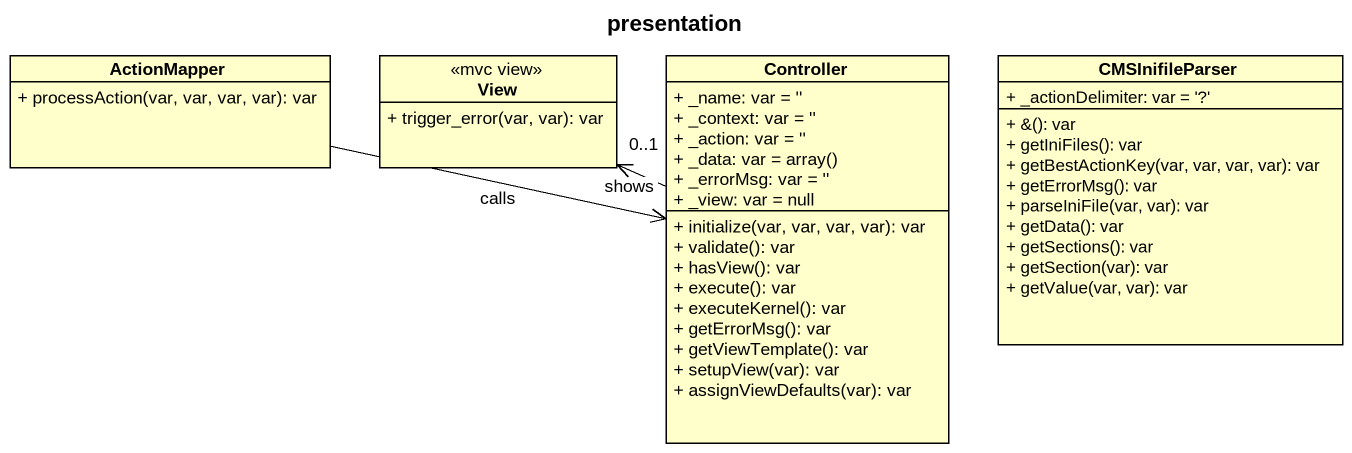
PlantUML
@startuml
title presentation
hide circle
hide empty members
skinparam classAttributeIconSize 0
class ActionMapper {
  + processAction(var, var, var, var): var
}
class View <<mvc view>> {
  + trigger_error(var, var): var
}
class Controller {
  + _name: var = ''
  + _context: var = ''
  + _action: var = ''
  {field} + _data: var = array()
  + _errorMsg: var = ''
  + _view: var = null
  + initialize(var, var, var, var): var
  + validate(): var
  + hasView(): var
  + execute(): var
  + executeKernel(): var
  + getErrorMsg(): var
  + getViewTemplate(): var
  + setupView(var): var
  + assignViewDefaults(var): var
}
class CMSInifileParser {
  + _actionDelimiter: var = '?'
  + &(): var
  + getIniFiles(): var
  + getBestActionKey(var, var, var, var): var
  + getErrorMsg(): var
  + parseIniFile(var, var): var
  + getData(): var
  + getSections(): var
  + getSection(var): var
  + getValue(var, var): var
}
ActionMapper -right-> Controller : calls
Controller -left-> "0..1" View : shows
@enduml
